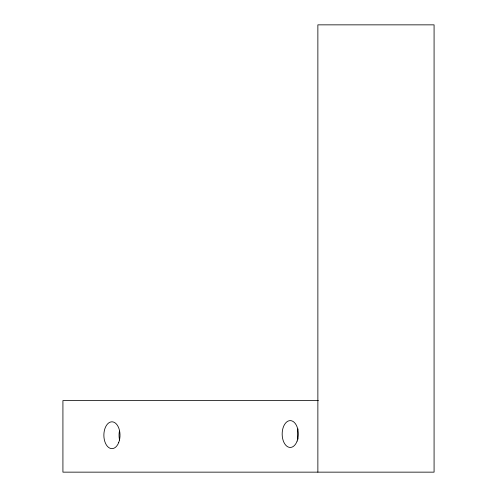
<?xml version="1.0" encoding="UTF-8"?>
<svg xmlns="http://www.w3.org/2000/svg" width="497" height="497" viewBox="0 0 497 497"><rect width="100%" height="100%" fill="white"/><g stroke="black" fill="none" stroke-linecap="round" stroke-linejoin="round"><path stroke-width="0.75" d="M318.372 400.582L62.92 400.582L62.92 472.15L434.08 472.15L434.08 24.85L317.869 24.85L317.869 472.15M297.952 439.168A13.419 8.076 -90 0 1 297.952 428.899M119.572 440.025A13.419 8.076 -90 0 1 119.435 431.073M118.708 442.547A13.419 8.076 -90 0 0 112.372 421.829A13.419 8.076 -90 0 0 104.743 441.311A13.419 8.076 -90 0 0 118.708 442.547M297.125 441.044A13.419 8.076 -90 0 0 290.447 420.617A13.419 8.076 -90 0 0 283.141 440.435A13.419 8.076 -90 0 0 297.125 441.044"/></g></svg>
